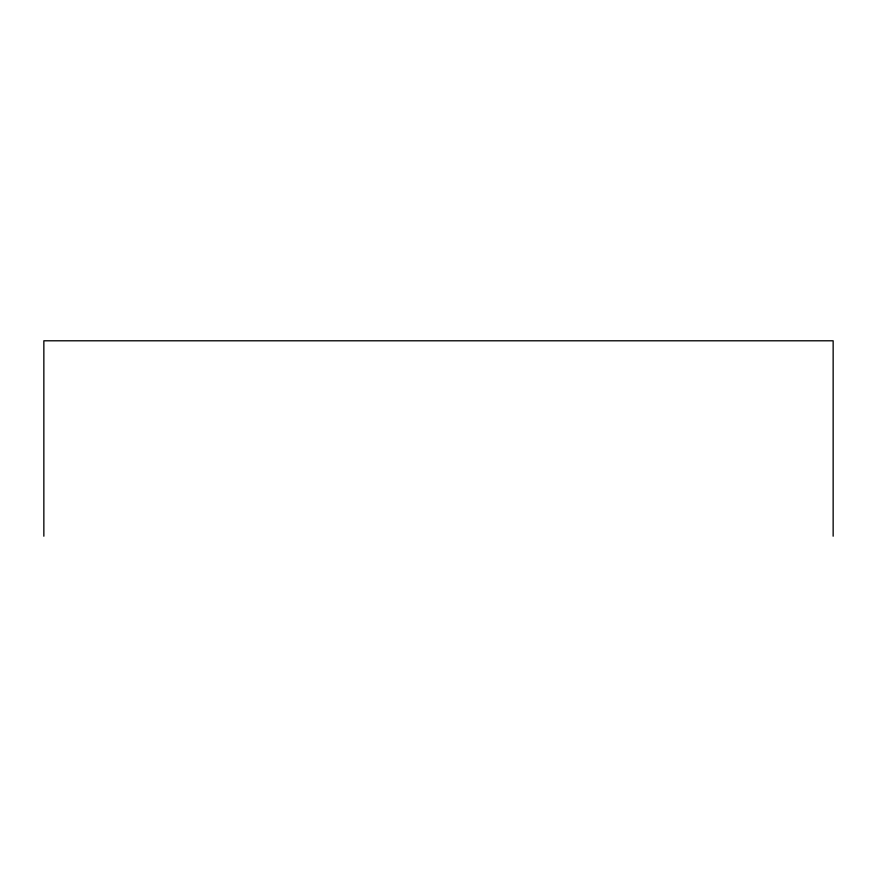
<?xml version="1.0" encoding="UTF-8"?>
<svg xmlns="http://www.w3.org/2000/svg" width="877" height="877" viewBox="0 0 877 877"><rect width="100%" height="100%" fill="white"/><g stroke="black" fill="none" stroke-linecap="round" stroke-linejoin="round"><path stroke-width="1.32" d="M833.15 536.209L833.15 340.791L43.85 340.791L43.85 536.209"/></g></svg>
